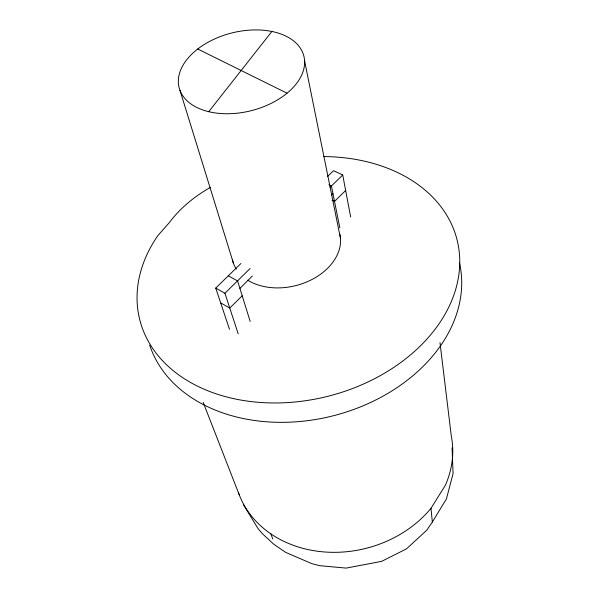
<?xml version="1.0" encoding="UTF-8"?>
<svg xmlns="http://www.w3.org/2000/svg" width="598" height="598" viewBox="0 0 598 598"><rect width="100%" height="100%" fill="white"/><g stroke="black" fill="none" stroke-linecap="round" stroke-linejoin="round"><path stroke-width="0.9" d="M243.61 505.004L258.104 528.677L262.492 533.812L273.757 544.232L285.567 552.335L311.909 563.675L319.631 565.671L346.122 568.1L381.584 561.38L406.52 548.837L426.673 530.306L432.347 522.047L446.429 498.919L453.075 473.586L452.081 447.917M238.355 492.371A110.316 92.04 -14.1 0 0 323.697 551.909A110.316 92.04 -14.1 0 0 430.986 508.345L445.368 485.24A110.316 92.04 -14.1 0 0 451.303 436.084L439.993 342.684M208.724 111.691L271.896 31.44M331.688 195.03L332.974 193.73M239.918 288.423L252.326 276.029M330.111 187.256L342.721 174.975L333.505 170.699L327.525 176.477M250.106 268.502L224.938 293.267L238.183 333.796M229.505 329.311L215.729 288.087L240.889 263.531M345.651 190.47L334.514 201.399L332.032 200.203M242.212 295.808L229.767 308.052L220.669 302.872M328.9 184.775L331.419 185.963L339.843 227.905M197.736 49.014L287.025 93.191M228.384 275.857L237.593 280.933L250.181 321.447M215.729 288.087L224.938 293.267M203.163 402.327L239.305 494.98M270.849 533.865L272.808 539.045M179.968 90.365L233.541 263.583M304.584 60.876A64.345 40.059 -14.2 0 1 211.767 112.349A64.345 40.059 -14.2 0 1 208.082 42.241A64.345 40.059 -14.2 0 1 304.584 60.876L340.501 238.512M342.721 174.975L350.66 216.999M430.986 508.345L432.347 522.047M459.458 262.761A160.369 119.607 -14.1 0 1 335.448 415.206A160.369 119.607 -14.1 0 1 149.679 345.091M323.585 156.556A163.605 120.205 -14.1 0 1 453.703 295.472A163.605 120.205 -14.1 0 1 236.621 399.262A163.605 120.205 -14.1 0 1 157.648 235.896L169.481 222.419A120.4 86.673 -15.1 0 1 210.429 187.391M339.866 234.214A55.225 39.692 -14.3 0 1 310.982 280.006A55.225 39.692 -14.3 0 1 247.692 280.163M236.27 269.1A55.225 39.692 -14.3 0 1 232.353 259.42"/></g></svg>
